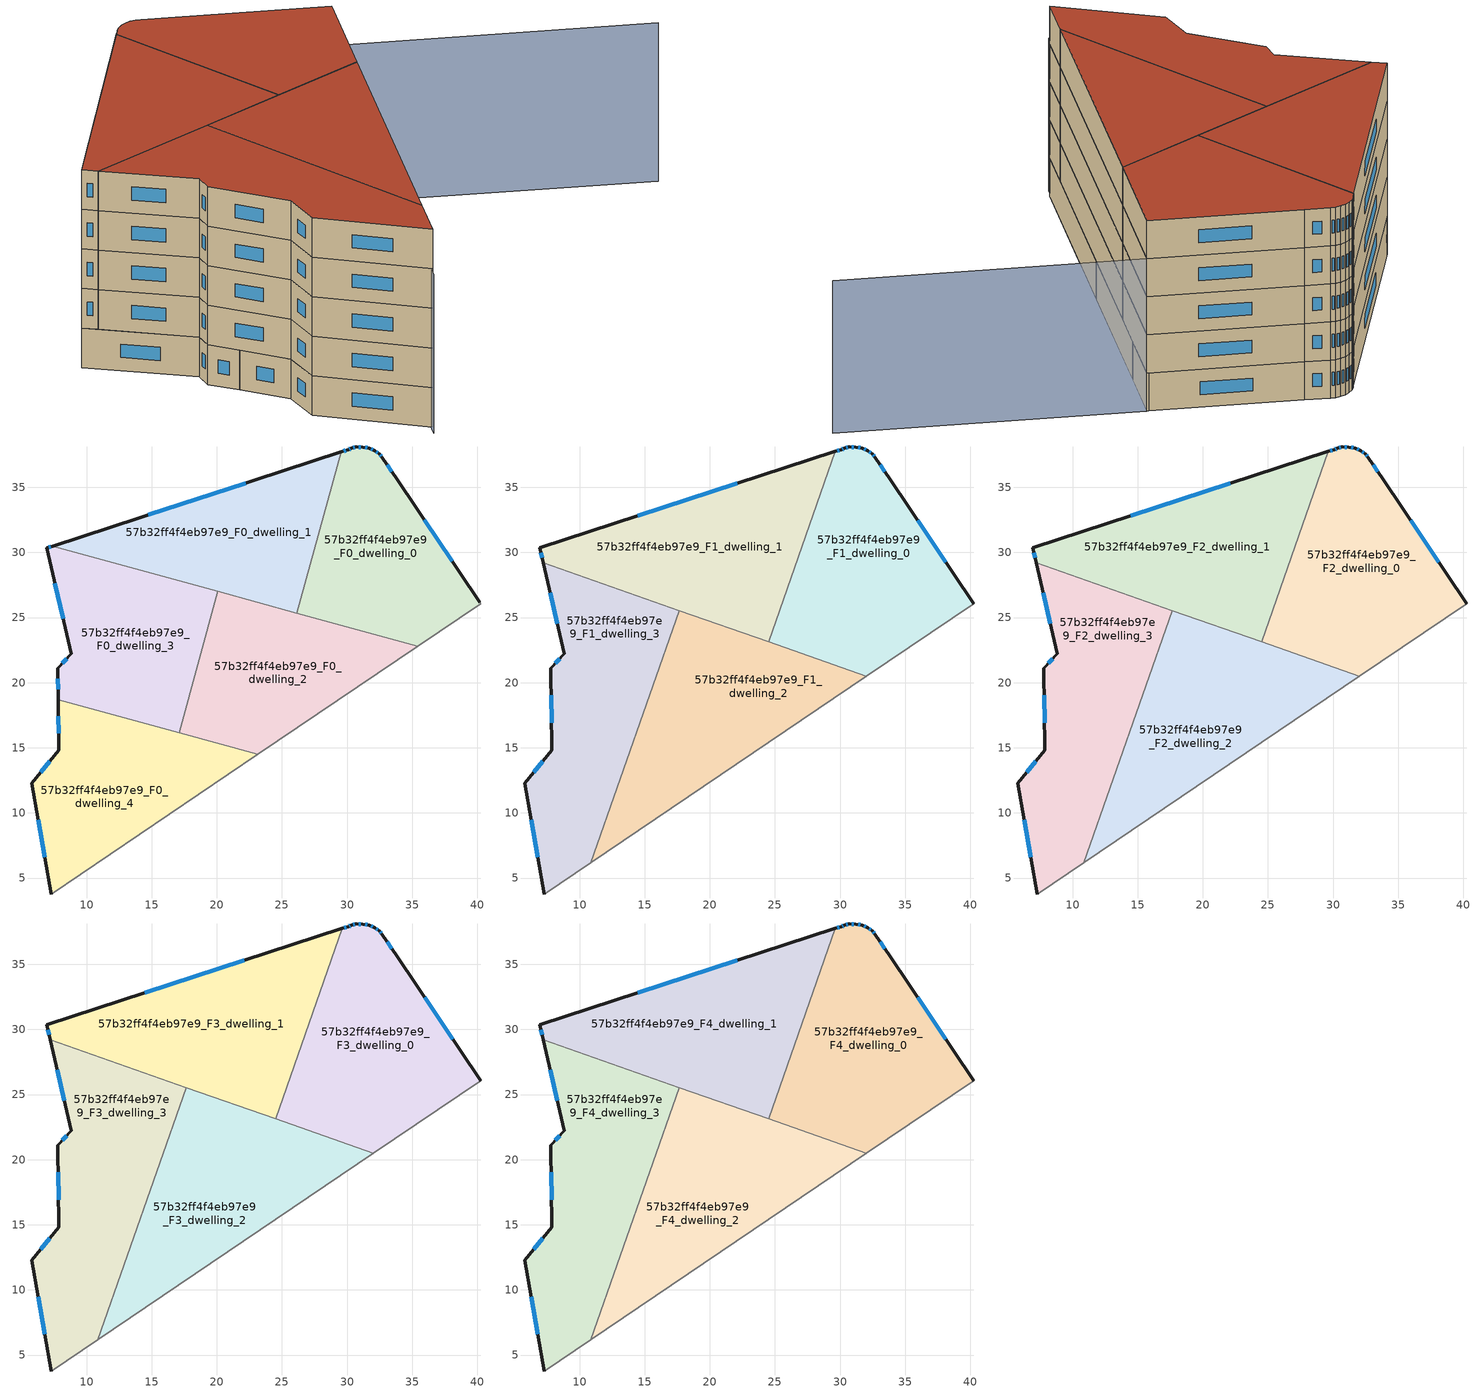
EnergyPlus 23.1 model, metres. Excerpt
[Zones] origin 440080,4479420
57b32ff4f4eb97e9_F0_dwelling_0
 floor ground (EU_floor_Construction): 33.79,35.66 40.2,26.18 40.27,26.07 35.42,22.79 26.15,25.34 29.54,37.72 30.09,37.89 30.34,38 30.72,38.09 31.21,38.09 31.7,38 32.1,37.81 32.48,37.58 32.71,37.28 z0
 wall outside (EU_wall_Construction): 40.2,26.18 33.79,35.66 32.71,37.28 32.48,37.58 32.1,37.81 31.7,38 31.21,38.09 30.72,38.09 30.34,38 30.09,37.89 29.54,37.72 z0:3
 wall to 57b32ff4f4eb97e9_F0_dwelling_1 (EU_wall_Construction): 29.54,37.72 26.15,25.34 z0:3
 wall adiabatic (EU_wall_Construction): 35.42,22.79 40.27,26.07 40.2,26.18 z0:3
 wall to 57b32ff4f4eb97e9_F0_dwelling_2 (EU_wall_Construction): 26.15,25.34 35.42,22.79 z0:3
 window (EU_Window_Construction): 29.91,37.84 29.72,37.78 / 30.25,37.97 30.17,37.93 / 30.59,38.06 30.46,38.03 / 31.05,38.09 30.88,38.09 / 31.54,38.03 31.37,38.06 / 31.97,37.88 31.83,37.94 / 32.35,37.66 32.23,37.73 / 32.63,37.38 32.55,37.48 / 33.43,36.19 33.07,36.74 / 38.07,29.32 35.91,32.51 z0.99:2.01
57b32ff4f4eb97e9_F0_dwelling_1
 floor ground (EU_floor_Construction): 29.54,37.72 26.15,25.34 7.39,30.49 z0
 wall outside (EU_wall_Construction): 29.54,37.72 7.39,30.49 z0:3
 wall to 57b32ff4f4eb97e9_F0_dwelling_3 (EU_wall_Construction): 7.39,30.49 20.08,27.01 z0:3
 wall to 57b32ff4f4eb97e9_F0_dwelling_2 (EU_wall_Construction): 20.08,27.01 26.15,25.34 z0:3
 window (EU_Window_Construction): 22.2,35.32 14.73,32.88 z0.99:2.01
57b32ff4f4eb97e9_F0_dwelling_2
 floor ground (EU_floor_Construction): 35.42,22.79 23.14,14.49 17.1,16.15 20.08,27.01 z0
 wall to 57b32ff4f4eb97e9_F0_dwelling_3 (EU_wall_Construction): 20.08,27.01 17.1,16.15 z0:3
 wall adiabatic (EU_wall_Construction): 23.14,14.49 35.42,22.79 z0:3
 wall to 57b32ff4f4eb97e9_F0_dwelling_4 (EU_wall_Construction): 17.1,16.15 23.14,14.49 z0:3
57b32ff4f4eb97e9_F0_dwelling_3
 floor ground (EU_floor_Construction): 20.08,27.01 17.1,16.15 7.82,18.7 7.78,21.11 8.83,22.2 6.94,30.34 7.39,30.49 z0
 wall outside (EU_wall_Construction): 7.39,30.49 6.94,30.34 8.83,22.2 7.78,21.11 7.82,18.7 z0:3
 wall to 57b32ff4f4eb97e9_F0_dwelling_4 (EU_wall_Construction): 7.82,18.7 17.1,16.15 z0:3
 window (EU_Window_Construction): 7.24,30.44 7.09,30.39 / 7.79,20.31 7.81,19.5 / 8.48,21.84 8.13,21.47 / 7.56,27.64 8.2,24.9 z0.99:2.01
57b32ff4f4eb97e9_F0_dwelling_4
 floor ground (EU_floor_Construction): 23.14,14.49 7.29,3.78 5.78,12.28 7.88,14.83 7.82,18.7 z0
 wall outside (EU_wall_Construction): 7.82,18.7 7.88,14.83 5.78,12.28 7.29,3.78 z0:3
 wall adiabatic (EU_wall_Construction): 7.29,3.78 23.14,14.49 z0:3
 window (EU_Window_Construction): 6.28,9.46 6.79,6.6 / 7.18,13.98 6.47,13.13 / 7.84,17.42 7.86,16.11 z0.99:2.01
57b32ff4f4eb97e9_F1_dwelling_0
 floor to 57b32ff4f4eb97e9_F0_dwelling_0 (EU_floor_Construction): 33.79,35.66 40.2,26.18 40.27,26.07 35.42,22.79 26.15,25.34 29.22,36.55 29.64,37.75 30.09,37.89 30.34,38 30.72,38.09 31.21,38.09 31.7,38 32.1,37.81 32.48,37.58 32.71,37.28 z3
 floor to 57b32ff4f4eb97e9_F0_dwelling_2 (EU_floor_Construction): 35.42,22.79 32.02,20.49 24.51,23.13 25.36,25.56 z3
 floor to 57b32ff4f4eb97e9_F0_dwelling_1 (EU_floor_Construction): 29.22,36.55 26.15,25.34 25.36,25.56 z3
 wall outside (EU_wall_Construction): 40.27,26.07 33.79,35.66 32.71,37.28 32.48,37.58 32.1,37.81 31.7,38 31.21,38.09 30.72,38.09 30.34,38 30.09,37.89 29.64,37.75 z3:6
 wall adiabatic (EU_wall_Construction): 32.02,20.49 40.27,26.07 z3:6
 wall to 57b32ff4f4eb97e9_F1_dwelling_1 (EU_wall_Construction): 29.64,37.75 24.51,23.13 z3:6
 wall to 57b32ff4f4eb97e9_F1_dwelling_2 (EU_wall_Construction): 24.51,23.13 32.02,20.49 z3:6
 window (EU_Window_Construction): 30.59,38.06 30.46,38.03 / 31.05,38.09 30.88,38.09 / 31.54,38.03 31.37,38.06 / 31.97,37.88 31.83,37.94 / 32.35,37.66 32.23,37.73 / 32.63,37.38 32.55,37.48 / 33.43,36.19 33.07,36.74 / 38.12,29.25 35.94,32.48 / 29.94,37.85 29.79,37.8 / 30.25,37.97 30.17,37.93 z3.99:5.01
57b32ff4f4eb97e9_F1_dwelling_1
 floor to 57b32ff4f4eb97e9_F0_dwelling_1 (EU_floor_Construction): 29.54,37.72 29.22,36.55 25.36,25.56 7.39,30.49 z3
 floor to 57b32ff4f4eb97e9_F0_dwelling_3 (EU_floor_Construction): 20.08,27.01 19.5,24.89 7.2,29.2 6.94,30.34 7.39,30.49 z3
 floor to 57b32ff4f4eb97e9_F0_dwelling_2 (EU_floor_Construction): 25.36,25.56 24.51,23.13 19.5,24.89 20.08,27.01 z3
 floor to 57b32ff4f4eb97e9_F0_dwelling_0 (EU_floor_Construction): 29.64,37.75 29.22,36.55 29.54,37.72 z3
 wall outside (EU_wall_Construction): 29.64,37.75 6.94,30.34 7.2,29.2 z3:6
 wall to 57b32ff4f4eb97e9_F1_dwelling_3 (EU_wall_Construction): 7.2,29.2 17.65,25.54 z3:6
 wall to 57b32ff4f4eb97e9_F1_dwelling_2 (EU_wall_Construction): 17.65,25.54 24.51,23.13 z3:6
 window (EU_Window_Construction): 7.03,29.97 7.12,29.58 / 22.12,35.29 14.47,32.8 z3.99:5.01
57b32ff4f4eb97e9_F1_dwelling_2
 floor to 57b32ff4f4eb97e9_F0_dwelling_2 (EU_floor_Construction): 32.02,20.49 23.14,14.49 17.1,16.15 19.5,24.89 z3
 floor to 57b32ff4f4eb97e9_F0_dwelling_3 (EU_floor_Construction): 19.5,24.89 17.1,16.15 14.6,16.84 17.65,25.54 z3
 floor to 57b32ff4f4eb97e9_F0_dwelling_4 (EU_floor_Construction): 23.14,14.49 10.86,6.2 14.6,16.84 z3
 wall to 57b32ff4f4eb97e9_F1_dwelling_3 (EU_wall_Construction): 17.65,25.54 10.86,6.2 z3:6
 wall adiabatic (EU_wall_Construction): 10.86,6.2 32.02,20.49 z3:6
57b32ff4f4eb97e9_F1_dwelling_3
 floor to 57b32ff4f4eb97e9_F0_dwelling_3 (EU_floor_Construction): 17.65,25.54 14.6,16.84 7.82,18.7 7.78,21.11 8.83,22.2 7.2,29.2 z3
 floor to 57b32ff4f4eb97e9_F0_dwelling_4 (EU_floor_Construction): 14.6,16.84 10.86,6.2 7.29,3.78 5.78,12.28 7.88,14.83 7.82,18.7 z3
 wall outside (EU_wall_Construction): 7.2,29.2 8.83,22.2 7.78,21.11 7.88,14.83 5.78,12.28 7.29,3.78 z3:6
 wall adiabatic (EU_wall_Construction): 7.29,3.78 10.86,6.2 z3:6
 window (EU_Window_Construction): 7.74,26.88 8.29,24.52 / 6.28,9.46 6.79,6.6 / 7.18,13.98 6.47,13.13 / 7.81,19.03 7.84,16.91 / 8.48,21.84 8.13,21.47 z3.99:5.01
57b32ff4f4eb97e9_F2_dwelling_0
 floor to 57b32ff4f4eb97e9_F1_dwelling_0 (EU_floor_Construction): 33.79,35.66 40.27,26.07 32.02,20.49 24.51,23.13 29.64,37.75 30.09,37.89 30.34,38 30.72,38.09 31.21,38.09 31.7,38 32.1,37.81 32.48,37.58 32.71,37.28 z6
 wall outside (EU_wall_Construction): 40.27,26.07 33.79,35.66 32.71,37.28 32.48,37.58 32.1,37.81 31.7,38 31.21,38.09 30.72,38.09 30.34,38 30.09,37.89 29.64,37.75 z6:9
 wall adiabatic (EU_wall_Construction): 32.02,20.49 40.27,26.07 z6:9
 wall to 57b32ff4f4eb97e9_F2_dwelling_1 (EU_wall_Construction): 29.64,37.75 24.51,23.13 z6:9
 wall to 57b32ff4f4eb97e9_F2_dwelling_2 (EU_wall_Construction): 24.51,23.13 32.02,20.49 z6:9
 window (EU_Window_Construction): 30.59,38.06 30.46,38.03 / 31.05,38.09 30.88,38.09 / 31.54,38.03 31.37,38.06 / 31.97,37.88 31.83,37.94 / 32.35,37.66 32.23,37.73 / 32.63,37.38 32.55,37.48 / 33.43,36.19 33.07,36.74 / 38.12,29.25 35.94,32.48 / 29.94,37.85 29.79,37.8 / 30.25,37.97 30.17,37.93 z6.99:8.01
57b32ff4f4eb97e9_F2_dwelling_1
 floor to 57b32ff4f4eb97e9_F1_dwelling_1 (EU_floor_Construction): 29.64,37.75 24.51,23.13 7.2,29.2 6.94,30.34 z6
 wall outside (EU_wall_Construction): 29.64,37.75 6.94,30.34 7.2,29.2 z6:9
 wall to 57b32ff4f4eb97e9_F2_dwelling_3 (EU_wall_Construction): 7.2,29.2 17.65,25.54 z6:9
 wall to 57b32ff4f4eb97e9_F2_dwelling_2 (EU_wall_Construction): 17.65,25.54 24.51,23.13 z6:9
 window (EU_Window_Construction): 7.03,29.97 7.12,29.58 / 22.12,35.29 14.47,32.8 z6.99:8.01
57b32ff4f4eb97e9_F2_dwelling_2
 floor to 57b32ff4f4eb97e9_F1_dwelling_2 (EU_floor_Construction): 32.02,20.49 10.86,6.2 17.65,25.54 z6
 wall to 57b32ff4f4eb97e9_F2_dwelling_3 (EU_wall_Construction): 17.65,25.54 10.86,6.2 z6:9
 wall adiabatic (EU_wall_Construction): 10.86,6.2 32.02,20.49 z6:9
57b32ff4f4eb97e9_F2_dwelling_3
 floor to 57b32ff4f4eb97e9_F1_dwelling_3 (EU_floor_Construction): 17.65,25.54 10.86,6.2 7.29,3.78 5.78,12.28 7.88,14.83 7.78,21.11 8.83,22.2 7.2,29.2 z6
 wall outside (EU_wall_Construction): 7.2,29.2 8.83,22.2 7.78,21.11 7.88,14.83 5.78,12.28 7.29,3.78 z6:9
 wall adiabatic (EU_wall_Construction): 7.29,3.78 10.86,6.2 z6:9
 window (EU_Window_Construction): 7.74,26.88 8.29,24.52 / 6.28,9.46 6.79,6.6 / 7.18,13.98 6.47,13.13 / 7.81,19.03 7.84,16.91 / 8.48,21.84 8.13,21.47 z6.99:8.01
57b32ff4f4eb97e9_F3_dwelling_0
 floor to 57b32ff4f4eb97e9_F2_dwelling_0 (EU_floor_Construction): 33.79,35.66 40.27,26.07 32.02,20.49 24.51,23.13 29.64,37.75 30.09,37.89 30.34,38 30.72,38.09 31.21,38.09 31.7,38 32.1,37.81 32.48,37.58 32.71,37.28 z9
 wall outside (EU_wall_Construction): 40.27,26.07 33.79,35.66 32.71,37.28 32.48,37.58 32.1,37.81 31.7,38 31.21,38.09 30.72,38.09 30.34,38 30.09,37.89 29.64,37.75 z9:12
 wall adiabatic (EU_wall_Construction): 32.02,20.49 40.27,26.07 z9:12
 wall to 57b32ff4f4eb97e9_F3_dwelling_1 (EU_wall_Construction): 29.64,37.75 24.51,23.13 z9:12
 wall to 57b32ff4f4eb97e9_F3_dwelling_2 (EU_wall_Construction): 24.51,23.13 32.02,20.49 z9:12
 window (EU_Window_Construction): 30.59,38.06 30.46,38.03 / 31.05,38.09 30.88,38.09 / 31.54,38.03 31.37,38.06 / 31.97,37.88 31.83,37.94 / 32.35,37.66 32.23,37.73 / 32.63,37.38 32.55,37.48 / 33.43,36.19 33.07,36.74 / 38.12,29.25 35.94,32.48 / 29.94,37.85 29.79,37.8 / 30.25,37.97 30.17,37.93 z9.99:11.01
57b32ff4f4eb97e9_F3_dwelling_1
 floor to 57b32ff4f4eb97e9_F2_dwelling_1 (EU_floor_Construction): 29.64,37.75 24.51,23.13 7.2,29.2 6.94,30.34 z9
 wall outside (EU_wall_Construction): 29.64,37.75 6.94,30.34 7.2,29.2 z9:12
 wall to 57b32ff4f4eb97e9_F3_dwelling_3 (EU_wall_Construction): 7.2,29.2 17.65,25.54 z9:12
 wall to 57b32ff4f4eb97e9_F3_dwelling_2 (EU_wall_Construction): 17.65,25.54 24.51,23.13 z9:12
 window (EU_Window_Construction): 7.03,29.97 7.12,29.58 / 22.12,35.29 14.47,32.8 z9.99:11.01
57b32ff4f4eb97e9_F3_dwelling_2
 floor to 57b32ff4f4eb97e9_F2_dwelling_2 (EU_floor_Construction): 32.02,20.49 10.86,6.2 17.65,25.54 z9
 wall to 57b32ff4f4eb97e9_F3_dwelling_3 (EU_wall_Construction): 17.65,25.54 10.86,6.2 z9:12
 wall adiabatic (EU_wall_Construction): 10.86,6.2 32.02,20.49 z9:12
57b32ff4f4eb97e9_F3_dwelling_3
 floor to 57b32ff4f4eb97e9_F2_dwelling_3 (EU_floor_Construction): 17.65,25.54 10.86,6.2 7.29,3.78 5.78,12.28 7.88,14.83 7.78,21.11 8.83,22.2 7.2,29.2 z9
 wall outside (EU_wall_Construction): 7.2,29.2 8.83,22.2 7.78,21.11 7.88,14.83 5.78,12.28 7.29,3.78 z9:12
 wall adiabatic (EU_wall_Construction): 7.29,3.78 10.86,6.2 z9:12
 window (EU_Window_Construction): 7.74,26.88 8.29,24.52 / 6.28,9.46 6.79,6.6 / 7.18,13.98 6.47,13.13 / 7.81,19.03 7.84,16.91 / 8.48,21.84 8.13,21.47 z9.99:11.01
57b32ff4f4eb97e9_F4_dwelling_0
 floor to 57b32ff4f4eb97e9_F3_dwelling_0 (EU_floor_Construction): 33.79,35.66 40.27,26.07 32.02,20.49 24.51,23.13 29.64,37.75 30.09,37.89 30.34,38 30.72,38.09 31.21,38.09 31.7,38 32.1,37.81 32.48,37.58 32.71,37.28 z12
 wall outside (EU_wall_Construction): 40.27,26.07 33.79,35.66 32.71,37.28 32.48,37.58 32.1,37.81 31.7,38 31.21,38.09 30.72,38.09 30.34,38 30.09,37.89 29.64,37.75 z12:15
 wall adiabatic (EU_wall_Construction): 32.02,20.49 40.27,26.07 z12:15
 wall to 57b32ff4f4eb97e9_F4_dwelling_1 (EU_wall_Construction): 29.64,37.75 24.51,23.13 z12:15
 wall to 57b32ff4f4eb97e9_F4_dwelling_2 (EU_wall_Construction): 24.51,23.13 32.02,20.49 z12:15
 window (EU_Window_Construction): 30.59,38.06 30.46,38.03 / 31.05,38.09 30.88,38.09 / 31.54,38.03 31.37,38.06 / 31.97,37.88 31.83,37.94 / 32.35,37.66 32.23,37.73 / 32.63,37.38 32.55,37.48 / 33.43,36.19 33.07,36.74 / 38.12,29.25 35.94,32.48 / 29.94,37.85 29.79,37.8 / 30.25,37.97 30.17,37.93 z12.99:14.01
 roof outside (EU_roof_Construction): 40.27,26.07 33.79,35.66 32.71,37.28 32.48,37.58 32.1,37.81 31.7,38 31.21,38.09 30.72,38.09 30.34,38 30.09,37.89 29.64,37.75 24.51,23.13 32.02,20.49 z15
57b32ff4f4eb97e9_F4_dwelling_1
 floor to 57b32ff4f4eb97e9_F3_dwelling_1 (EU_floor_Construction): 29.64,37.75 24.51,23.13 7.2,29.2 6.94,30.34 z12
 wall outside (EU_wall_Construction): 29.64,37.75 6.94,30.34 7.2,29.2 z12:15
 wall to 57b32ff4f4eb97e9_F4_dwelling_3 (EU_wall_Construction): 7.2,29.2 17.65,25.54 z12:15
 wall to 57b32ff4f4eb97e9_F4_dwelling_2 (EU_wall_Construction): 17.65,25.54 24.51,23.13 z12:15
 window (EU_Window_Construction): 7.03,29.97 7.12,29.58 / 22.12,35.29 14.47,32.8 z12.99:14.01
 roof outside (EU_roof_Construction): 24.51,23.13 29.64,37.75 6.94,30.34 7.2,29.2 z15
57b32ff4f4eb97e9_F4_dwelling_2
 floor to 57b32ff4f4eb97e9_F3_dwelling_2 (EU_floor_Construction): 32.02,20.49 10.86,6.2 17.65,25.54 z12
 wall to 57b32ff4f4eb97e9_F4_dwelling_3 (EU_wall_Construction): 17.65,25.54 10.86,6.2 z12:15
 wall adiabatic (EU_wall_Construction): 10.86,6.2 32.02,20.49 z12:15
 roof outside (EU_roof_Construction): 32.02,20.49 17.65,25.54 10.86,6.2 z15
57b32ff4f4eb97e9_F4_dwelling_3
 floor to 57b32ff4f4eb97e9_F3_dwelling_3 (EU_floor_Construction): 17.65,25.54 10.86,6.2 7.29,3.78 5.78,12.28 7.88,14.83 7.78,21.11 8.83,22.2 7.2,29.2 z12
 wall outside (EU_wall_Construction): 7.2,29.2 8.83,22.2 7.78,21.11 7.88,14.83 5.78,12.28 7.29,3.78 z12:15
 wall adiabatic (EU_wall_Construction): 7.29,3.78 10.86,6.2 z12:15
 window (EU_Window_Construction): 7.74,26.88 8.29,24.52 / 6.28,9.46 6.79,6.6 / 7.18,13.98 6.47,13.13 / 7.81,19.03 7.84,16.91 / 8.48,21.84 8.13,21.47 z12.99:14.01
 roof outside (EU_roof_Construction): 10.86,6.2 17.65,25.54 7.2,29.2 8.83,22.2 7.78,21.11 7.88,14.83 5.78,12.28 7.29,3.78 z15
shading: 6.38,3.3 40.27,26.07 / 40.27,26.07 53.14,6.91 z0:12
[Building]
EU S2 Campaign: North Axis=0; Terrain=City; Solar Distribution=FullExterior
[Site:Location]
Madrid: Latitude=40.5; Longitude=-3.5; Time Zone=1; Elevation=609
[SizingPeriod:WeatherFileDays]
AnnualSizingPeriod: Begin Month=1; Begin Day of Month=1; End Month=12; End Day of Month=31; Day of Week for Start Day=Monday; Use Weather File Daylight Saving Period=No; Use Weather File Rain and Snow Indicators=No
[MATERIAL]
EU_InternalMass_Material: Roughness=MediumRough; Thickness=0.1; Conductivity=1; Density=1800; Specific Heat=900; Thermal Absorptance=0.9; Solar Absorptance=0.7; Visible Absorptance=0.7
[MATERIAL:NOMASS] Roughness=MediumRough; Thermal Absorptance=0.9; Solar Absorptance=0.7; Visible Absorptance=0.7
Name | Thermal Resistance
EU_wall_NoMass | 0.609216
EU_roof_NoMass | 0.513268
EU_floor_NoMass | 0.568163
[WINDOWMATERIAL:SIMPLEGLAZINGSYSTEM]
EU_Window_SimpleGlazing: UFactor=5.50606; Solar Heat Gain Coefficient=0.85; Visible Transmittance=0.85
[CONSTRUCTION]
EU_wall_Construction: EU_wall_NoMass
EU_roof_Construction: EU_roof_NoMass
EU_floor_Construction: EU_floor_NoMass
EU_InternalMass_Construction: EU_InternalMass_Material
EU_Window_Construction: EU_Window_SimpleGlazing
[ZONE] Type=1; Multiplier=1; Ceiling Height=autocalculate; Floor Area=autocalculate; Part of Total Floor Area=Yes
Name | Volume
57b32ff4f4eb97e9_F0_dwelling_0 | 374.452
57b32ff4f4eb97e9_F1_dwelling_0; 57b32ff4f4eb97e9_F2_dwelling_0; 57b32ff4f4eb97e9_F3_dwelling_0; 57b32ff4f4eb97e9_F4_dwelling_0 | 468.052
57b32ff4f4eb97e9_F0_dwelling_1; 57b32ff4f4eb97e9_F0_dwelling_4 | 374.447
57b32ff4f4eb97e9_F1_dwelling_1; 57b32ff4f4eb97e9_F2_dwelling_1; 57b32ff4f4eb97e9_F3_dwelling_1; 57b32ff4f4eb97e9_F4_dwelling_1 | 468.076
57b32ff4f4eb97e9_F0_dwelling_2 | 374.443
57b32ff4f4eb97e9_F1_dwelling_2; 57b32ff4f4eb97e9_F2_dwelling_2; 57b32ff4f4eb97e9_F3_dwelling_2; 57b32ff4f4eb97e9_F4_dwelling_2 | 468.063
57b32ff4f4eb97e9_F0_dwelling_3 | 374.428
57b32ff4f4eb97e9_F1_dwelling_3; 57b32ff4f4eb97e9_F2_dwelling_3; 57b32ff4f4eb97e9_F3_dwelling_3; 57b32ff4f4eb97e9_F4_dwelling_3 | 468.027
[INTERNALMASS] Construction=EU_InternalMass_Construction
Name | Zone or ZoneList | Surface Area
57b32ff4f4eb97e9_F0_dwelling_0_EU_InternalMass | 57b32ff4f4eb97e9_F0_dwelling_0 | 124.817
57b32ff4f4eb97e9_F0_dwelling_1_EU_InternalMass | 57b32ff4f4eb97e9_F0_dwelling_1 | 124.819
57b32ff4f4eb97e9_F0_dwelling_2_EU_InternalMass | 57b32ff4f4eb97e9_F0_dwelling_2 | 124.817
57b32ff4f4eb97e9_F0_dwelling_3_EU_InternalMass | 57b32ff4f4eb97e9_F0_dwelling_3 | 124.808
57b32ff4f4eb97e9_F0_dwelling_4_EU_InternalMass | 57b32ff4f4eb97e9_F0_dwelling_4 | 124.816
57b32ff4f4eb97e9_F1_dwelling_0_EU_InternalMass | 57b32ff4f4eb97e9_F1_dwelling_0 | 156.015
57b32ff4f4eb97e9_F1_dwelling_1_EU_InternalMass | 57b32ff4f4eb97e9_F1_dwelling_1 | 156.028
57b32ff4f4eb97e9_F1_dwelling_2_EU_InternalMass | 57b32ff4f4eb97e9_F1_dwelling_2 | 156.023
57b32ff4f4eb97e9_F1_dwelling_3_EU_InternalMass | 57b32ff4f4eb97e9_F1_dwelling_3 | 156.009
57b32ff4f4eb97e9_F2_dwelling_0_EU_InternalMass | 57b32ff4f4eb97e9_F2_dwelling_0 | 156.015
57b32ff4f4eb97e9_F2_dwelling_1_EU_InternalMass | 57b32ff4f4eb97e9_F2_dwelling_1 | 156.028
57b32ff4f4eb97e9_F2_dwelling_2_EU_InternalMass | 57b32ff4f4eb97e9_F2_dwelling_2 | 156.023
57b32ff4f4eb97e9_F2_dwelling_3_EU_InternalMass | 57b32ff4f4eb97e9_F2_dwelling_3 | 156.009
57b32ff4f4eb97e9_F3_dwelling_0_EU_InternalMass | 57b32ff4f4eb97e9_F3_dwelling_0 | 156.015
57b32ff4f4eb97e9_F3_dwelling_1_EU_InternalMass | 57b32ff4f4eb97e9_F3_dwelling_1 | 156.028
57b32ff4f4eb97e9_F3_dwelling_2_EU_InternalMass | 57b32ff4f4eb97e9_F3_dwelling_2 | 156.023
57b32ff4f4eb97e9_F3_dwelling_3_EU_InternalMass | 57b32ff4f4eb97e9_F3_dwelling_3 | 156.009
57b32ff4f4eb97e9_F4_dwelling_0_EU_InternalMass | 57b32ff4f4eb97e9_F4_dwelling_0 | 156.015
57b32ff4f4eb97e9_F4_dwelling_1_EU_InternalMass | 57b32ff4f4eb97e9_F4_dwelling_1 | 156.028
57b32ff4f4eb97e9_F4_dwelling_2_EU_InternalMass | 57b32ff4f4eb97e9_F4_dwelling_2 | 156.023
57b32ff4f4eb97e9_F4_dwelling_3_EU_InternalMass | 57b32ff4f4eb97e9_F4_dwelling_3 | 156.009
[OTHEREQUIPMENT] Fuel Type=Electricity; Design Level Calculation Method=Watts/Area; Power per Zone Floor Area=1; Fraction Latent=0; Fraction Radiant=0; Fraction Lost=0; Carbon Dioxide Generation Rate=0; EndUse Subcategory=EU_Step8_InternalGains
Name | Zone or ZoneList or Space or SpaceList | Schedule
EU_Step8_InternalGain_57b32ff4f4eb97e9_F0_dwelling_0_f000 | 57b32ff4f4eb97e9_F0_dwelling_0 | EU_Step8_GainSchedule_57b32ff4f4eb97e9_F0_dwelling_0_f000
EU_Step8_InternalGain_57b32ff4f4eb97e9_F0_dwelling_1_f000 | 57b32ff4f4eb97e9_F0_dwelling_1 | EU_Step8_GainSchedule_57b32ff4f4eb97e9_F0_dwelling_1_f000
EU_Step8_InternalGain_57b32ff4f4eb97e9_F0_dwelling_2_f000 | 57b32ff4f4eb97e9_F0_dwelling_2 | EU_Step8_GainSchedule_57b32ff4f4eb97e9_F0_dwelling_2_f000
EU_Step8_InternalGain_57b32ff4f4eb97e9_F0_dwelling_3_f000 | 57b32ff4f4eb97e9_F0_dwelling_3 | EU_Step8_GainSchedule_57b32ff4f4eb97e9_F0_dwelling_3_f000
EU_Step8_InternalGain_57b32ff4f4eb97e9_F0_dwelling_4_f000 | 57b32ff4f4eb97e9_F0_dwelling_4 | EU_Step8_GainSchedule_57b32ff4f4eb97e9_F0_dwelling_4_f000
EU_Step8_InternalGain_57b32ff4f4eb97e9_F1_dwelling_0_f000 | 57b32ff4f4eb97e9_F1_dwelling_0 | EU_Step8_GainSchedule_57b32ff4f4eb97e9_F1_dwelling_0_f000
EU_Step8_InternalGain_57b32ff4f4eb97e9_F1_dwelling_1_f000 | 57b32ff4f4eb97e9_F1_dwelling_1 | EU_Step8_GainSchedule_57b32ff4f4eb97e9_F1_dwelling_1_f000
EU_Step8_InternalGain_57b32ff4f4eb97e9_F1_dwelling_2_f000 | 57b32ff4f4eb97e9_F1_dwelling_2 | EU_Step8_GainSchedule_57b32ff4f4eb97e9_F1_dwelling_2_f000
EU_Step8_InternalGain_57b32ff4f4eb97e9_F1_dwelling_3_f000 | 57b32ff4f4eb97e9_F1_dwelling_3 | EU_Step8_GainSchedule_57b32ff4f4eb97e9_F1_dwelling_3_f000
EU_Step8_InternalGain_57b32ff4f4eb97e9_F2_dwelling_0_f000 | 57b32ff4f4eb97e9_F2_dwelling_0 | EU_Step8_GainSchedule_57b32ff4f4eb97e9_F2_dwelling_0_f000
EU_Step8_InternalGain_57b32ff4f4eb97e9_F2_dwelling_1_f000 | 57b32ff4f4eb97e9_F2_dwelling_1 | EU_Step8_GainSchedule_57b32ff4f4eb97e9_F2_dwelling_1_f000
EU_Step8_InternalGain_57b32ff4f4eb97e9_F2_dwelling_2_f000 | 57b32ff4f4eb97e9_F2_dwelling_2 | EU_Step8_GainSchedule_57b32ff4f4eb97e9_F2_dwelling_2_f000
EU_Step8_InternalGain_57b32ff4f4eb97e9_F2_dwelling_3_f000 | 57b32ff4f4eb97e9_F2_dwelling_3 | EU_Step8_GainSchedule_57b32ff4f4eb97e9_F2_dwelling_3_f000
EU_Step8_InternalGain_57b32ff4f4eb97e9_F3_dwelling_0_f000 | 57b32ff4f4eb97e9_F3_dwelling_0 | EU_Step8_GainSchedule_57b32ff4f4eb97e9_F3_dwelling_0_f000
EU_Step8_InternalGain_57b32ff4f4eb97e9_F3_dwelling_1_f000 | 57b32ff4f4eb97e9_F3_dwelling_1 | EU_Step8_GainSchedule_57b32ff4f4eb97e9_F3_dwelling_1_f000
EU_Step8_InternalGain_57b32ff4f4eb97e9_F3_dwelling_2_f000 | 57b32ff4f4eb97e9_F3_dwelling_2 | EU_Step8_GainSchedule_57b32ff4f4eb97e9_F3_dwelling_2_f000
EU_Step8_InternalGain_57b32ff4f4eb97e9_F3_dwelling_3_f000 | 57b32ff4f4eb97e9_F3_dwelling_3 | EU_Step8_GainSchedule_57b32ff4f4eb97e9_F3_dwelling_3_f000
EU_Step8_InternalGain_57b32ff4f4eb97e9_F4_dwelling_0_f000 | 57b32ff4f4eb97e9_F4_dwelling_0 | EU_Step8_GainSchedule_57b32ff4f4eb97e9_F4_dwelling_0_f000
EU_Step8_InternalGain_57b32ff4f4eb97e9_F4_dwelling_1_f000 | 57b32ff4f4eb97e9_F4_dwelling_1 | EU_Step8_GainSchedule_57b32ff4f4eb97e9_F4_dwelling_1_f000
EU_Step8_InternalGain_57b32ff4f4eb97e9_F4_dwelling_2_f000 | 57b32ff4f4eb97e9_F4_dwelling_2 | EU_Step8_GainSchedule_57b32ff4f4eb97e9_F4_dwelling_2_f000
EU_Step8_InternalGain_57b32ff4f4eb97e9_F4_dwelling_3_f000 | 57b32ff4f4eb97e9_F4_dwelling_3 | EU_Step8_GainSchedule_57b32ff4f4eb97e9_F4_dwelling_3_f000
[ZONEVENTILATION:DESIGNFLOWRATE] Schedule=EU_AlwaysOn; Design Flow Rate Calculation Method=AirChanges/Hour; Air Changes per Hour=0.752966; Ventilation Type=Natural; Fan Pressure Rise=0; Fan Total Efficiency=1; Constant Term Coefficient=1; Temperature Term Coefficient=0; Velocity Term Coefficient=0; Velocity Squared Term Coefficient=0; Minimum Indoor Temperature=-100; Maximum Indoor Temperature=100; Delta Temperature=-100; Minimum Outdoor Temperature=-100; Maximum Outdoor Temperature=100; Maximum Wind Speed=40
Name | Zone or ZoneList or Space or SpaceList
EU_ConstantAir_57b32ff4f4eb97e9_F0_dwelling_0 | 57b32ff4f4eb97e9_F0_dwelling_0
EU_ConstantAir_57b32ff4f4eb97e9_F0_dwelling_1 | 57b32ff4f4eb97e9_F0_dwelling_1
EU_ConstantAir_57b32ff4f4eb97e9_F0_dwelling_2 | 57b32ff4f4eb97e9_F0_dwelling_2
EU_ConstantAir_57b32ff4f4eb97e9_F0_dwelling_3 | 57b32ff4f4eb97e9_F0_dwelling_3
EU_ConstantAir_57b32ff4f4eb97e9_F0_dwelling_4 | 57b32ff4f4eb97e9_F0_dwelling_4
EU_ConstantAir_57b32ff4f4eb97e9_F1_dwelling_0 | 57b32ff4f4eb97e9_F1_dwelling_0
EU_ConstantAir_57b32ff4f4eb97e9_F1_dwelling_1 | 57b32ff4f4eb97e9_F1_dwelling_1
EU_ConstantAir_57b32ff4f4eb97e9_F1_dwelling_2 | 57b32ff4f4eb97e9_F1_dwelling_2
EU_ConstantAir_57b32ff4f4eb97e9_F1_dwelling_3 | 57b32ff4f4eb97e9_F1_dwelling_3
EU_ConstantAir_57b32ff4f4eb97e9_F2_dwelling_0 | 57b32ff4f4eb97e9_F2_dwelling_0
EU_ConstantAir_57b32ff4f4eb97e9_F2_dwelling_1 | 57b32ff4f4eb97e9_F2_dwelling_1
EU_ConstantAir_57b32ff4f4eb97e9_F2_dwelling_2 | 57b32ff4f4eb97e9_F2_dwelling_2
EU_ConstantAir_57b32ff4f4eb97e9_F2_dwelling_3 | 57b32ff4f4eb97e9_F2_dwelling_3
EU_ConstantAir_57b32ff4f4eb97e9_F3_dwelling_0 | 57b32ff4f4eb97e9_F3_dwelling_0
EU_ConstantAir_57b32ff4f4eb97e9_F3_dwelling_1 | 57b32ff4f4eb97e9_F3_dwelling_1
EU_ConstantAir_57b32ff4f4eb97e9_F3_dwelling_2 | 57b32ff4f4eb97e9_F3_dwelling_2
EU_ConstantAir_57b32ff4f4eb97e9_F3_dwelling_3 | 57b32ff4f4eb97e9_F3_dwelling_3
EU_ConstantAir_57b32ff4f4eb97e9_F4_dwelling_0 | 57b32ff4f4eb97e9_F4_dwelling_0
EU_ConstantAir_57b32ff4f4eb97e9_F4_dwelling_1 | 57b32ff4f4eb97e9_F4_dwelling_1
EU_ConstantAir_57b32ff4f4eb97e9_F4_dwelling_2 | 57b32ff4f4eb97e9_F4_dwelling_2
EU_ConstantAir_57b32ff4f4eb97e9_F4_dwelling_3 | 57b32ff4f4eb97e9_F4_dwelling_3
[HVACTEMPLATE:THERMOSTAT] Constant Heating Setpoint=20; Constant Cooling Setpoint=50
EU_HeatOnly_57b32ff4f4eb97e9_F0_dwelling_0; EU_HeatOnly_57b32ff4f4eb97e9_F0_dwelling_1; EU_HeatOnly_57b32ff4f4eb97e9_F0_dwelling_2; EU_HeatOnly_57b32ff4f4eb97e9_F0_dwelling_3; EU_HeatOnly_57b32ff4f4eb97e9_F0_dwelling_4; EU_HeatOnly_57b32ff4f4eb97e9_F1_dwelling_0; EU_HeatOnly_57b32ff4f4eb97e9_F1_dwelling_1; EU_HeatOnly_57b32ff4f4eb97e9_F1_dwelling_2; EU_HeatOnly_57b32ff4f4eb97e9_F1_dwelling_3; EU_HeatOnly_57b32ff4f4eb97e9_F2_dwelling_0; EU_HeatOnly_57b32ff4f4eb97e9_F2_dwelling_1; EU_HeatOnly_57b32ff4f4eb97e9_F2_dwelling_2; EU_HeatOnly_57b32ff4f4eb97e9_F2_dwelling_3; EU_HeatOnly_57b32ff4f4eb97e9_F3_dwelling_0; EU_HeatOnly_57b32ff4f4eb97e9_F3_dwelling_1; EU_HeatOnly_57b32ff4f4eb97e9_F3_dwelling_2; EU_HeatOnly_57b32ff4f4eb97e9_F3_dwelling_3; EU_HeatOnly_57b32ff4f4eb97e9_F4_dwelling_0; EU_HeatOnly_57b32ff4f4eb97e9_F4_dwelling_1; EU_HeatOnly_57b32ff4f4eb97e9_F4_dwelling_2; EU_HeatOnly_57b32ff4f4eb97e9_F4_dwelling_3
[HVACTEMPLATE:ZONE:IDEALLOADSAIRSYSTEM] System Availability Schedule=EU_AlwaysOn; Maximum Heating Supply Air Temperature=50; Minimum Cooling Supply Air Temperature=13; Maximum Heating Supply Air Humidity Ratio=0.0156; Minimum Cooling Supply Air Humidity Ratio=0.0077; Heating Limit=NoLimit; Cooling Limit=NoLimit; Heating Availability Schedule=EU_AlwaysOn; Cooling Availability Schedule=EU_CoolingOff; Dehumidification Control Type=ConstantSensibleHeatRatio; Cooling Sensible Heat Ratio=0.7; Dehumidification Setpoint=60; Humidification Control Type=None; Humidification Setpoint=30; Outdoor Air Method=None; Outdoor Air Flow Rate per Person=0.00944; Outdoor Air Flow Rate per Zone Floor Area=0; Outdoor Air Flow Rate per Zone=0; Demand Controlled Ventilation Type=None; Outdoor Air Economizer Type=NoEconomizer; Heat Recovery Type=None; Sensible Heat Recovery Effectiveness=0.7; Latent Heat Recovery Effectiveness=0.65
Name | Template Thermostat
57b32ff4f4eb97e9_F0_dwelling_0 | EU_HeatOnly_57b32ff4f4eb97e9_F0_dwelling_0
57b32ff4f4eb97e9_F0_dwelling_1 | EU_HeatOnly_57b32ff4f4eb97e9_F0_dwelling_1
57b32ff4f4eb97e9_F0_dwelling_2 | EU_HeatOnly_57b32ff4f4eb97e9_F0_dwelling_2
57b32ff4f4eb97e9_F0_dwelling_3 | EU_HeatOnly_57b32ff4f4eb97e9_F0_dwelling_3
57b32ff4f4eb97e9_F0_dwelling_4 | EU_HeatOnly_57b32ff4f4eb97e9_F0_dwelling_4
57b32ff4f4eb97e9_F1_dwelling_0 | EU_HeatOnly_57b32ff4f4eb97e9_F1_dwelling_0
57b32ff4f4eb97e9_F1_dwelling_1 | EU_HeatOnly_57b32ff4f4eb97e9_F1_dwelling_1
57b32ff4f4eb97e9_F1_dwelling_2 | EU_HeatOnly_57b32ff4f4eb97e9_F1_dwelling_2
57b32ff4f4eb97e9_F1_dwelling_3 | EU_HeatOnly_57b32ff4f4eb97e9_F1_dwelling_3
57b32ff4f4eb97e9_F2_dwelling_0 | EU_HeatOnly_57b32ff4f4eb97e9_F2_dwelling_0
57b32ff4f4eb97e9_F2_dwelling_1 | EU_HeatOnly_57b32ff4f4eb97e9_F2_dwelling_1
57b32ff4f4eb97e9_F2_dwelling_2 | EU_HeatOnly_57b32ff4f4eb97e9_F2_dwelling_2
57b32ff4f4eb97e9_F2_dwelling_3 | EU_HeatOnly_57b32ff4f4eb97e9_F2_dwelling_3
57b32ff4f4eb97e9_F3_dwelling_0 | EU_HeatOnly_57b32ff4f4eb97e9_F3_dwelling_0
57b32ff4f4eb97e9_F3_dwelling_1 | EU_HeatOnly_57b32ff4f4eb97e9_F3_dwelling_1
57b32ff4f4eb97e9_F3_dwelling_2 | EU_HeatOnly_57b32ff4f4eb97e9_F3_dwelling_2
57b32ff4f4eb97e9_F3_dwelling_3 | EU_HeatOnly_57b32ff4f4eb97e9_F3_dwelling_3
57b32ff4f4eb97e9_F4_dwelling_0 | EU_HeatOnly_57b32ff4f4eb97e9_F4_dwelling_0
57b32ff4f4eb97e9_F4_dwelling_1 | EU_HeatOnly_57b32ff4f4eb97e9_F4_dwelling_1
57b32ff4f4eb97e9_F4_dwelling_2 | EU_HeatOnly_57b32ff4f4eb97e9_F4_dwelling_2
57b32ff4f4eb97e9_F4_dwelling_3 | EU_HeatOnly_57b32ff4f4eb97e9_F4_dwelling_3
[SIZING:ZONE] Zone Cooling Design Supply Air Temperature Input Method=SupplyAirTemperature; Zone Cooling Design Supply Air Temperature=13; Zone Heating Design Supply Air Temperature Input Method=SupplyAirTemperature; Zone Heating Design Supply Air Temperature=50; Zone Cooling Design Supply Air Humidity Ratio=0.008; Zone Heating Design Supply Air Humidity Ratio=0.008; Cooling Design Air Flow Method=DesignDay; Cooling Design Air Flow Rate=0; Cooling Minimum Air Flow per Zone Floor Area=0.000762; Cooling Minimum Air Flow=0; Cooling Minimum Air Flow Fraction=0.2; Heating Design Air Flow Method=DesignDay; Heating Design Air Flow Rate=0; Heating Maximum Air Flow per Zone Floor Area=0.002032; Heating Maximum Air Flow=0.141576; Heating Maximum Air Flow Fraction=0.3; Account for Dedicated Outdoor Air System=No; Dedicated Outdoor Air System Control Strategy=NeutralSupplyAir; Dedicated Outdoor Air Low Setpoint Temperature for Design=autosize; Dedicated Outdoor Air High Setpoint Temperature for Design=autosize; Zone Load Sizing Method=Sensible Load Only No Latent Load; Zone Latent Cooling Design Supply Air Humidity Ratio Input Method=HumidityRatioDifference; Zone Cooling Design Supply Air Humidity Ratio Difference=0.005; Zone Latent Heating Design Supply Air Humidity Ratio Input Method=HumidityRatioDifference; Zone Humidification Design Supply Air Humidity Ratio Difference=0.005
57b32ff4f4eb97e9_F0_dwelling_0; 57b32ff4f4eb97e9_F0_dwelling_1; 57b32ff4f4eb97e9_F0_dwelling_2; 57b32ff4f4eb97e9_F0_dwelling_3; 57b32ff4f4eb97e9_F0_dwelling_4; 57b32ff4f4eb97e9_F1_dwelling_0; 57b32ff4f4eb97e9_F1_dwelling_1; 57b32ff4f4eb97e9_F1_dwelling_2; 57b32ff4f4eb97e9_F1_dwelling_3; 57b32ff4f4eb97e9_F2_dwelling_0; 57b32ff4f4eb97e9_F2_dwelling_1; 57b32ff4f4eb97e9_F2_dwelling_2; 57b32ff4f4eb97e9_F2_dwelling_3; 57b32ff4f4eb97e9_F3_dwelling_0; 57b32ff4f4eb97e9_F3_dwelling_1; 57b32ff4f4eb97e9_F3_dwelling_2; 57b32ff4f4eb97e9_F3_dwelling_3; 57b32ff4f4eb97e9_F4_dwelling_0; 57b32ff4f4eb97e9_F4_dwelling_1; 57b32ff4f4eb97e9_F4_dwelling_2; 57b32ff4f4eb97e9_F4_dwelling_3
[SCHEDULE:CONSTANT]
Name | Hourly Value
EU_AlwaysOn | 1
EU_CoolingOff | 0
[SCHEDULE:FILE] Column Number=1; Rows to Skip at Top=0; Number of Hours of Data=8760; Column Separator=Comma; Interpolate to Timestep=No; Minutes per Item=60; Adjust Schedule for Daylight Savings=Yes
Name | File
EU_Step8_GainSchedule_57b32ff4f4eb97e9_F0_dwelling_0_f000 | ../../schedules/57b32ff4f4eb97e9/57b32ff4f4eb97e9_F0_dwelling_0_f000_gain.csv
EU_Step8_GainSchedule_57b32ff4f4eb97e9_F0_dwelling_1_f000 | ../../schedules/57b32ff4f4eb97e9/57b32ff4f4eb97e9_F0_dwelling_1_f000_gain.csv
EU_Step8_GainSchedule_57b32ff4f4eb97e9_F0_dwelling_2_f000 | ../../schedules/57b32ff4f4eb97e9/57b32ff4f4eb97e9_F0_dwelling_2_f000_gain.csv
EU_Step8_GainSchedule_57b32ff4f4eb97e9_F0_dwelling_3_f000 | ../../schedules/57b32ff4f4eb97e9/57b32ff4f4eb97e9_F0_dwelling_3_f000_gain.csv
EU_Step8_GainSchedule_57b32ff4f4eb97e9_F0_dwelling_4_f000 | ../../schedules/57b32ff4f4eb97e9/57b32ff4f4eb97e9_F0_dwelling_4_f000_gain.csv
EU_Step8_GainSchedule_57b32ff4f4eb97e9_F1_dwelling_0_f000 | ../../schedules/57b32ff4f4eb97e9/57b32ff4f4eb97e9_F1_dwelling_0_f000_gain.csv
EU_Step8_GainSchedule_57b32ff4f4eb97e9_F1_dwelling_1_f000 | ../../schedules/57b32ff4f4eb97e9/57b32ff4f4eb97e9_F1_dwelling_1_f000_gain.csv
EU_Step8_GainSchedule_57b32ff4f4eb97e9_F1_dwelling_2_f000 | ../../schedules/57b32ff4f4eb97e9/57b32ff4f4eb97e9_F1_dwelling_2_f000_gain.csv
EU_Step8_GainSchedule_57b32ff4f4eb97e9_F1_dwelling_3_f000 | ../../schedules/57b32ff4f4eb97e9/57b32ff4f4eb97e9_F1_dwelling_3_f000_gain.csv
EU_Step8_GainSchedule_57b32ff4f4eb97e9_F2_dwelling_0_f000 | ../../schedules/57b32ff4f4eb97e9/57b32ff4f4eb97e9_F2_dwelling_0_f000_gain.csv
EU_Step8_GainSchedule_57b32ff4f4eb97e9_F2_dwelling_1_f000 | ../../schedules/57b32ff4f4eb97e9/57b32ff4f4eb97e9_F2_dwelling_1_f000_gain.csv
EU_Step8_GainSchedule_57b32ff4f4eb97e9_F2_dwelling_2_f000 | ../../schedules/57b32ff4f4eb97e9/57b32ff4f4eb97e9_F2_dwelling_2_f000_gain.csv
EU_Step8_GainSchedule_57b32ff4f4eb97e9_F2_dwelling_3_f000 | ../../schedules/57b32ff4f4eb97e9/57b32ff4f4eb97e9_F2_dwelling_3_f000_gain.csv
EU_Step8_GainSchedule_57b32ff4f4eb97e9_F3_dwelling_0_f000 | ../../schedules/57b32ff4f4eb97e9/57b32ff4f4eb97e9_F3_dwelling_0_f000_gain.csv
EU_Step8_GainSchedule_57b32ff4f4eb97e9_F3_dwelling_1_f000 | ../../schedules/57b32ff4f4eb97e9/57b32ff4f4eb97e9_F3_dwelling_1_f000_gain.csv
EU_Step8_GainSchedule_57b32ff4f4eb97e9_F3_dwelling_2_f000 | ../../schedules/57b32ff4f4eb97e9/57b32ff4f4eb97e9_F3_dwelling_2_f000_gain.csv
EU_Step8_GainSchedule_57b32ff4f4eb97e9_F3_dwelling_3_f000 | ../../schedules/57b32ff4f4eb97e9/57b32ff4f4eb97e9_F3_dwelling_3_f000_gain.csv
EU_Step8_GainSchedule_57b32ff4f4eb97e9_F4_dwelling_0_f000 | ../../schedules/57b32ff4f4eb97e9/57b32ff4f4eb97e9_F4_dwelling_0_f000_gain.csv
EU_Step8_GainSchedule_57b32ff4f4eb97e9_F4_dwelling_1_f000 | ../../schedules/57b32ff4f4eb97e9/57b32ff4f4eb97e9_F4_dwelling_1_f000_gain.csv
EU_Step8_GainSchedule_57b32ff4f4eb97e9_F4_dwelling_2_f000 | ../../schedules/57b32ff4f4eb97e9/57b32ff4f4eb97e9_F4_dwelling_2_f000_gain.csv
EU_Step8_GainSchedule_57b32ff4f4eb97e9_F4_dwelling_3_f000 | ../../schedules/57b32ff4f4eb97e9/57b32ff4f4eb97e9_F4_dwelling_3_f000_gain.csv
